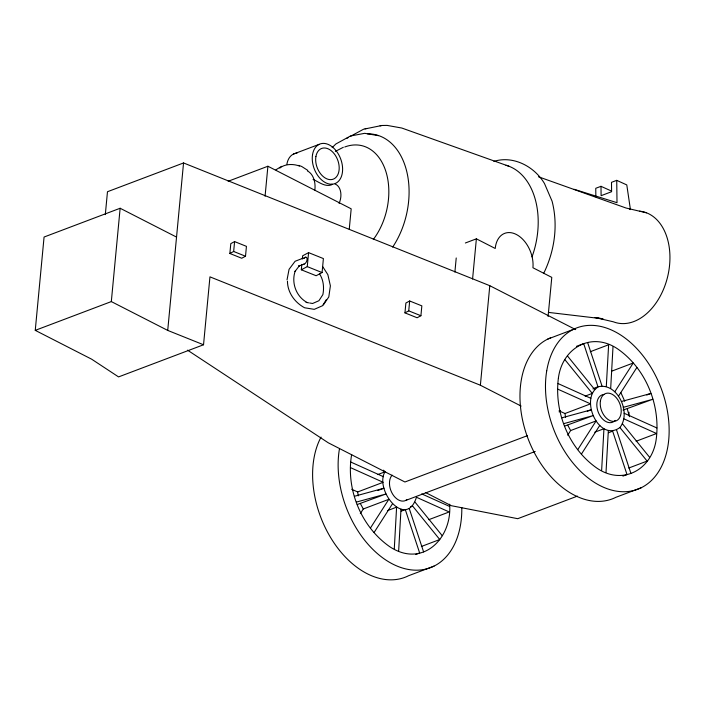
<?xml version="1.0" encoding="UTF-8"?>
<svg xmlns="http://www.w3.org/2000/svg" width="705" height="705" viewBox="0 0 705 705"><rect width="100%" height="100%" fill="white"/><g stroke="black" fill="none" stroke-linecap="round" stroke-linejoin="round"><path stroke-width="1.06" d="M383.555 470.182L384.921 471.857C374.196 490.477 406.344 529.737 416.452 497.254L449.2 511.962L428.781 519.682M394.289 548.807L396.598 507.168L387.415 510.64M398.669 550.772L400.986 509.133M449.631 504.198C452.354 538.259 422.727 568.345 389.971 546.868C361.039 526.846 345.653 488.988 351.654 454.469M576.531 346.322L583.678 343.617L598.043 387.027C579.272 398.818 599.003 442.766 619.915 427.53C632.808 411.218 614.328 376.47 592.94 388.957M601.638 470.367L603.947 428.728L594.764 432.209M606.309 386.411L608.626 344.771L590.244 351.724M606.018 472.332L608.336 430.702M610.689 388.376L613.006 346.737M521.145 406.08L480.378 385.23L209.949 276.853L203.534 344.771L118.563 376.911L91.65 359.189L35.25 330.354L44.071 237.03L120.141 208.257L176.541 237.092M105.309 214.62L107.477 191.725L183.547 162.952L489.79 285.692L575.703 329.623M35.25 330.354L111.319 301.581L120.141 208.257M203.534 344.771L167.719 330.416L183.547 162.952M229.865 253.492L230.799 243.622L234.589 241.595L246.442 246.353L245.507 256.223L241.718 258.242L229.865 253.492L233.655 251.474L245.507 256.223M233.655 251.474L234.589 241.595M265.071 196.246L267.9 166.239L351.187 208.821L349.257 229.178M302.322 259.035L302.63 255.809L308.587 252.637L323.401 258.576L322.079 272.562L316.131 275.734L301.308 269.795L301.819 264.41M301.308 269.795L307.265 266.622L308.587 252.637M404.952 312.879L405.886 303.009L409.675 300.991L421.846 305.864L420.911 315.734L417.122 317.761L404.952 312.879L408.741 310.861L420.911 315.734M408.741 310.861L409.675 300.991M454.892 272.086L456.223 257.968M472.579 279.013L476.377 238.828L495.227 248.468A26.482 17.651 69.3 0 1 516.316 234.457A26.482 17.651 69.3 0 1 532.936 267.75L551.786 277.382L548.093 316.483M480.378 385.23L489.79 285.692M628.71 415.536L629.019 412.258M287.032 279.85L289.059 269.328L295.104 261.264L305.644 257.202M279.806 168.072C284.917 163.789 293.421 163.675 299.537 166.089M543.67 273.408C554.562 251.156 558.334 225.327 552.077 201.181L544.507 183.591C534.575 166.627 513.372 155.232 493.87 161.392M326.415 299.493L322.485 305.75L314.263 309.345L304.595 307.768C294.813 302.507 287.534 292.566 287.455 281.198M360.325 513.619L363.286 508.984L388.808 499.334L370.433 528.036M374.073 532.531L392.447 503.828M567.675 435.179L570.636 430.552L596.157 420.894L577.783 449.605M614.839 391.724L633.222 363.013L611.781 371.13M581.422 454.09L599.796 425.388M618.479 396.21L636.862 367.508M323.392 304.921L328.803 296.902L330.389 285.86L327.86 274.65L322.784 266.754M331.976 184.146L331.341 184.939C324.714 187.045 318.801 181.908 313.082 179.396M332.152 147.627L335.853 143.987L350.42 136.012L364.688 133.324L378.523 135.668M275.875 169.826L281.577 166.336M346.534 138.532L348.402 137.466M350.279 136.409L363.533 129.235L381.819 125.49L387.098 125.402L401.788 128.028L508.975 166.265M335.342 151.399L343.335 147.283M293.456 154.06L319.136 144.349M228.173 181.273L267.9 166.239M611.059 190.87L600.995 186.314L595.751 188.297L595.857 196.801M629.715 209.438L630.429 209.561L626.789 184.922L616.734 180.357L611.491 182.339L611.605 191.716L601.109 195.682L600.995 186.314M465.362 242.996L476.377 238.828M547.706 339.105L573.227 329.446M377.774 474.562L384.921 471.857M585.124 396.122L592.27 393.416L565.066 359.858M351.698 489.279L357.655 491.958L383.176 482.299L350.429 467.591M559.047 410.848L565.005 413.518L590.526 403.868L557.778 389.151M377.88 490.513L384.005 488.195L354.492 496.267M587.274 411.297L591.354 409.755L561.841 417.836M527.375 435.672L404.917 481.991L328.239 442.784L187.521 350.156M646.793 395.012L650.874 393.461L621.361 401.542M357.25 504.524L385.935 494.002L356.413 502.083M564.599 426.084L593.284 415.562L563.762 423.643M623.061 410.081L652.795 399.277L623.282 407.349M405.763 500.427L535.201 451.464M410.521 506.736L412.566 505.97L439.761 539.528L421.387 546.472M401.215 511.143L405.296 509.592L419.66 553.011L415.58 554.553M608.565 432.703L612.645 431.16L627.009 474.571L622.929 476.113M636.13 441.251L656.549 433.522L623.81 418.814M628.737 468.041L647.111 461.088L619.915 427.53M577.421 496.108L517.734 518.695L451.262 505.688L425.653 492.592M434.06 566.097L408.539 575.747A86.248 57.51 69.3 0 1 331.94 539.713A86.248 57.51 69.3 0 1 321.039 437.109M641.409 487.657L615.888 497.316A86.248 57.51 69.3 0 1 529.27 441.762A86.248 57.51 69.3 0 1 550.64 337.792M304.163 264.111L298.603 266.102L299.625 265.433L295.025 271.451L295.219 271.028C291.139 282.599 296.047 296.373 306.851 302.357M380.074 125.834L381.819 125.49M365.093 128.768L366.706 128.46M548.384 312.386L603.013 318.845L596.025 317.594M306.058 302.427L308.675 302.833M309.662 303L312.615 303.485L318.924 300.718L322.89 294.593C324.247 287.534 323.533 279.841 319.453 273.769M646.494 212.813L626.111 208.046L538.453 176.779M595.064 317.532L613.412 321.824A57.096 38.837 -76.8 0 0 667.723 276.351A57.096 38.837 -76.8 0 0 639.567 211.156M574.134 189.293L617.007 202.696L616.734 180.357M298.761 165.375L301.696 166.477L307.812 170.39M307.265 266.622L322.079 272.562M558.087 383.582L590.834 398.29M624.119 413.245L656.857 427.953M350.738 462.022L383.485 476.73M421.731 493.905L449.508 506.393M111.319 301.581L167.719 330.416M567.525 356.025L594.729 389.574M622.374 423.687L649.569 457.245M415.025 502.127L442.22 535.685M620.946 392.747L624.718 401.215M567.754 425.221L570.636 430.552M360.405 503.652L363.286 508.984M627.274 408.926L629.459 416.699M587.626 342.533L601.991 385.952M616.593 430.076L630.957 473.496M409.244 508.516L423.608 551.927M565.005 413.518L565.56 417.448M357.655 491.958L358.211 495.879M461.801 507.556A86.248 57.51 69.3 0 1 394.342 564.855A86.248 57.51 69.3 0 1 339.378 449.27M303.97 258.55A3.684 1.833 -68.2 0 1 307.08 259.308A3.684 1.833 -68.2 0 1 303.661 264.119M367.42 133.818A71.152 48.389 -76.8 0 1 407.076 172.892A71.152 48.389 -76.8 0 1 392.676 247.094M505.978 165.261A71.152 48.389 -76.8 0 1 532.019 256.893M286.891 164.159A21.185 14.126 69.3 0 1 297.025 153.117M344.763 146.993A57.361 39.013 -76.8 0 1 385.979 171.8A57.361 39.013 -76.8 0 1 373.315 239.48M335.192 184.067A13.959 9.491 -76.8 0 1 339.087 203.366M307.45 170.971A20.586 14.003 -76.8 0 1 314.862 190.068M407.199 499.457A14.646 9.764 69.3 0 1 392.667 494.17A14.646 9.764 69.3 0 1 392.112 475.144M615.183 420.4A14.646 9.764 69.3 0 1 598.554 412.927A14.646 9.764 69.3 0 1 603.991 394.447M559.18 411.949A14.646 9.764 69.3 0 1 560.51 410.786M558.395 378.1C554.033 412.169 568.768 448.777 597.32 468.428C623.643 485.939 652.469 468.878 656.24 439.004C660.611 404.943 645.868 368.327 617.316 348.675C590.993 331.165 562.167 348.226 558.395 378.1M600.431 400.863A14.646 9.764 69.3 0 0 614.046 421.379A14.646 9.764 69.3 0 0 617.686 399.559A14.646 9.764 69.3 0 0 600.431 400.863M546.727 370.839A86.248 57.51 69.3 0 0 626.895 491.632A86.248 57.51 69.3 0 0 648.336 363.19A86.248 57.51 69.3 0 0 546.727 370.839M312.571 154.448A21.185 14.126 69.3 0 0 332.152 184.225A21.185 14.126 69.3 0 0 337.572 152.774A21.185 14.126 69.3 0 0 312.571 154.448M315.911 156.554A16.418 10.945 69.3 0 0 331.094 179.634A16.418 10.945 69.3 0 0 335.289 155.259A16.418 10.945 69.3 0 0 315.911 156.554"/></g></svg>
